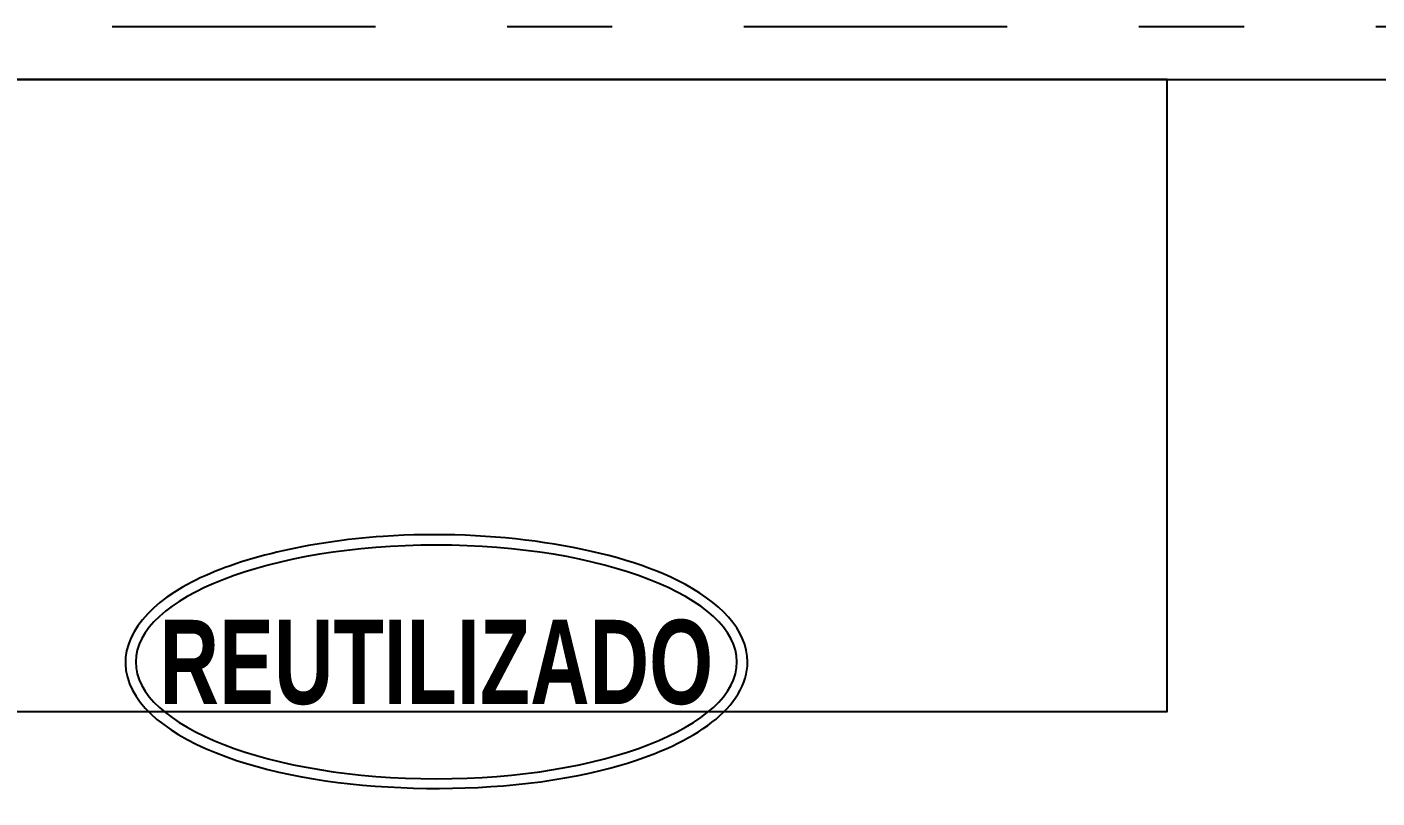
# Model space of a CAD drawing. Header units: millimetres. Extents: x 340 to 1003762, y 22 to 362022.
# Drawn here: x 422.118 to 423.4, y 89.613 to 90.346 of the extents above; entities that cross this region are included whole.
import ezdxf
from ezdxf.enums import TextEntityAlignment as Align
from ezdxf.xclip import XClip

# ---------------------------------------------------------------- set-up
doc = ezdxf.new("R2010")
doc.units = ezdxf.units.MM
doc.header["$XCLIPFRAME"] = 0
doc.linetypes.add('LSBB_P_002 - PLANTA 1° NIVEL SALA DE VENTAS$0$DASHDOT2', pattern=[0.5, 0.25, -0.125, 0, -0.125])
for name, color, linetype in [('LSBB_P_002 - PLANTA 1° NIVEL SALA DE VENTAS$0$A-ACTIVOS REUTILIZADOS', 7, 'Continuous'), ('LSBB_P_002 - PLANTA 1° NIVEL SALA DE VENTAS$0$A-Equipamiento acero inox', 8, 'Continuous'), ('LSBB_P_002 - PLANTA 1° NIVEL SALA DE VENTAS$0$E-TABIQUE-CAMARA', 1, 'Continuous'), ('LSBB_P_002 - PLANTA 1° NIVEL SALA DE VENTAS$0$EJES', 8, 'LSBB_P_002 - PLANTA 1° NIVEL SALA DE VENTAS$0$DASHDOT2'), ('XREF', 7, 'Continuous')]:
    doc.layers.add(name, color=color, linetype=linetype)
doc.styles.add('LSBB_P_002 - PLANTA 1° NIVEL SALA DE VENTAS$0$ARIAL', font='')
doc.styles.get('LSBB_P_002 - PLANTA 1° NIVEL SALA DE VENTAS$0$ARIAL').set_extended_font_data('Arial', bold=True)

# ---------------------------------------------------------------- blocks, each defined once
blk = doc.blocks.new('LSBB_P_002 - PLANTA 1° NIVEL SALA DE VENTAS$0$A$C6D5A0C58')
at = {"layer": 'LSBB_P_002 - PLANTA 1° NIVEL SALA DE VENTAS$0$A-ACTIVOS REUTILIZADOS', "extrusion": (0, 0, -1)}
blk.add_ellipse((0, 0), major_axis=(0.2855, 0), ratio=0.388575, dxfattribs=at)
at = {"layer": 'LSBB_P_002 - PLANTA 1° NIVEL SALA DE VENTAS$0$A-ACTIVOS REUTILIZADOS'}
blk.add_open_spline([(0.2955, 0), (0.2955, -0.021), (0.2828, -0.0409), (0.2407, -0.0737), (0.2108, -0.0875), (0.0693, -0.1291), (-0.0893, -0.1272), (-0.2453, -0.0748), (-0.2842, -0.048), (-0.3027, 0.019), (-0.2777, 0.0523), (-0.188, 0.0987), (-0.1218, 0.1143), (0.0524, 0.1263), (0.163, 0.1102), (0.2698, 0.0572), (0.2955, 0.0303), (0.2955, 0)], degree=3, knots=[0, 0, 0, 0, 0.461791, 0.461791, 0.923583, 0.923583, 2.283227, 2.283227, 3.034626, 3.034626, 3.786024, 3.786024, 4.537423, 4.537423, 5.618495, 5.618495, 6.283185, 6.283185, 6.283185, 6.283185], dxfattribs=at)
at = {"layer": 'LSBB_P_002 - PLANTA 1° NIVEL SALA DE VENTAS$0$A-ACTIVOS REUTILIZADOS', "style": 'LSBB_P_002 - PLANTA 1° NIVEL SALA DE VENTAS$0$ARIAL', "width": 0.7}
blk.add_text('REUTILIZADO', height=0.08, dxfattribs=at).set_placement((0, 0), align=Align.MIDDLE_CENTER)
blk = doc.blocks.new('LSBB_P_002 - PLANTA 1° NIVEL SALA DE VENTAS', base_point=(223.5696, 14.2202))
at = {"layer": 'LSBB_P_002 - PLANTA 1° NIVEL SALA DE VENTAS$0$A-Equipamiento acero inox'}
blk.add_lwpolyline([(837.0895, 304.5156), (838.4895, 304.5156), (838.4895, 305.1156), (837.0895, 305.1156)], close=True, dxfattribs=at)
at = {"layer": 'LSBB_P_002 - PLANTA 1° NIVEL SALA DE VENTAS$0$E-TABIQUE-CAMARA'}
blk.add_line((835.6895, 305.1156), (843.2895, 305.1156), dxfattribs=at)
at = {"layer": 'LSBB_P_002 - PLANTA 1° NIVEL SALA DE VENTAS$0$EJES'}
blk.add_line((879.7376, 305.1656), (769.0572, 305.1656), dxfattribs=at)
at = {"layer": 'LSBB_P_002 - PLANTA 1° NIVEL SALA DE VENTAS$0$A-ACTIVOS REUTILIZADOS'}
blk.add_blockref('LSBB_P_002 - PLANTA 1° NIVEL SALA DE VENTAS$0$A$C6D5A0C58', (837.7955, 304.5626), dxfattribs=at)

msp = doc.modelspace()

# ---------------------------------------------------------------- block references
at = {"layer": 'XREF'}
ref = msp.add_blockref('LSBB_P_002 - PLANTA 1° NIVEL SALA DE VENTAS', (-191.719, -200.5998), dxfattribs=at)
XClip(ref).set_block_clipping_path([(755.454857474, 236.6800249606), (887.3150098981, 333.6713636781)])

doc.saveas('drawing.dxf')
